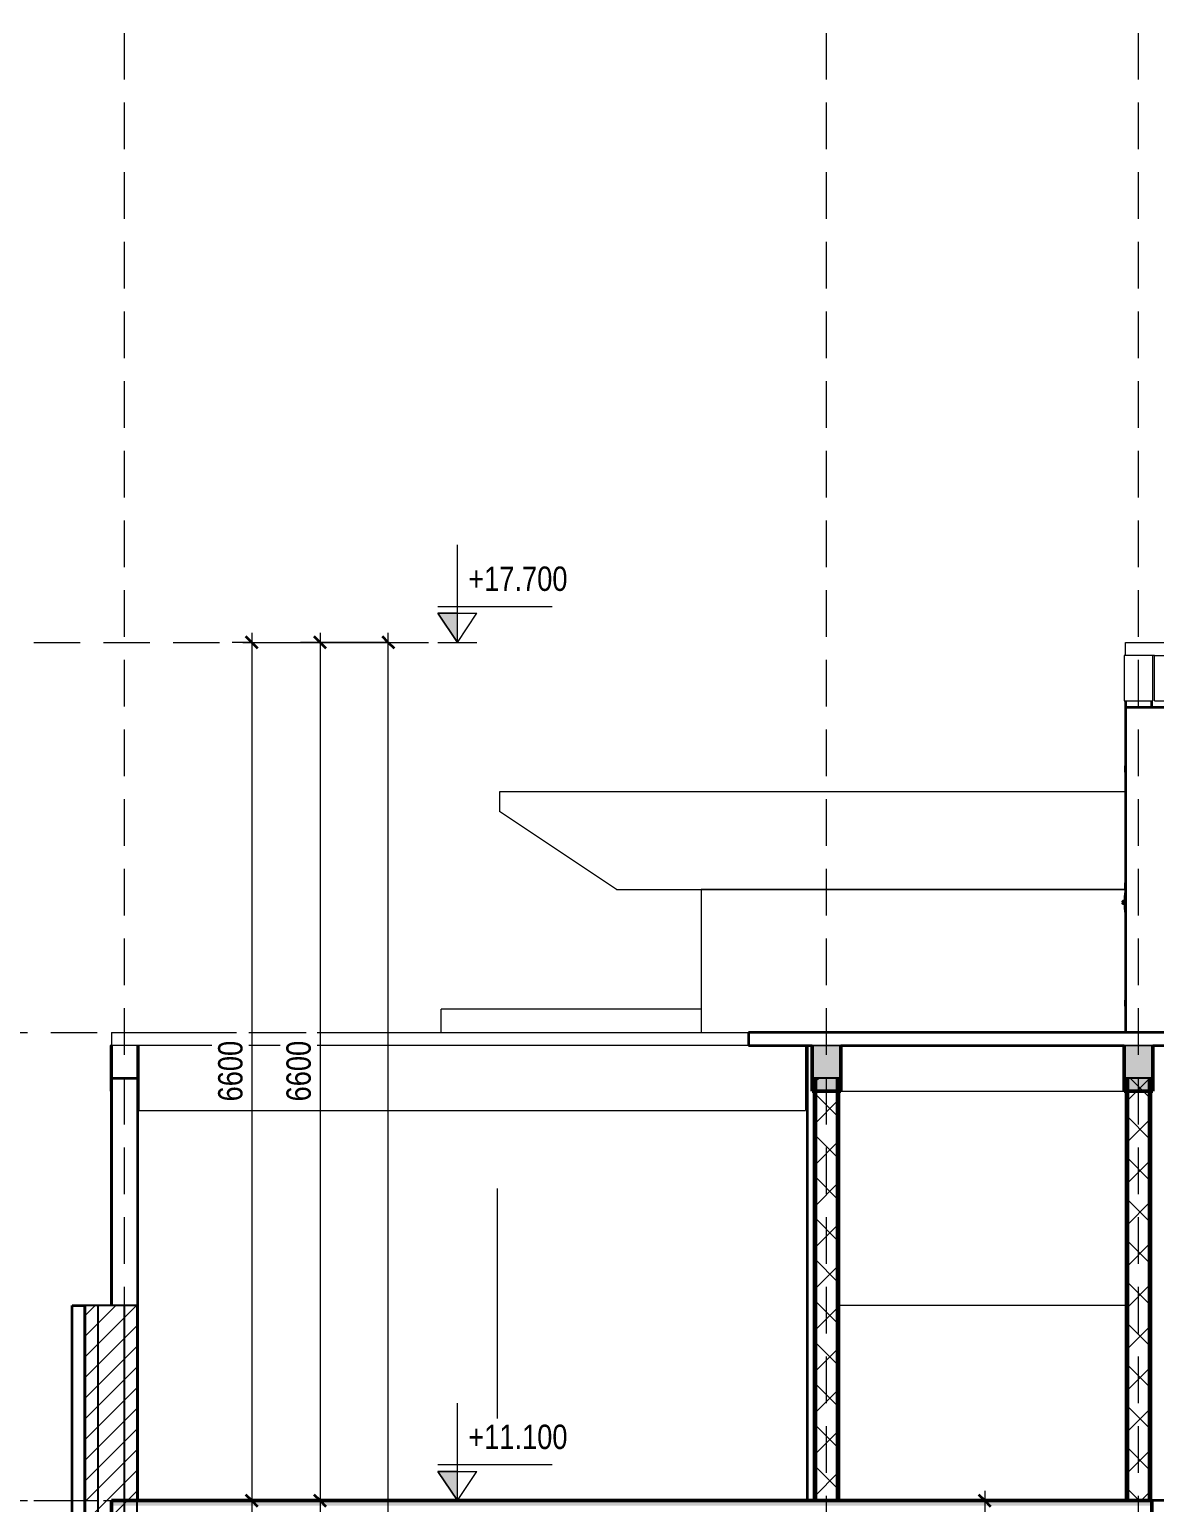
# Model space of a CAD drawing. Header units: millimetres. Extents: x -16591 to 16289, y -3677 to 22415.
# Drawn here: x -730 to 7923, y 11085 to 22415 of the extents above; entities that cross this region are included whole.
import ezdxf

# ---------------------------------------------------------------- set-up
doc = ezdxf.new("R2010")
doc.units = ezdxf.units.MM
doc.linetypes.add('Hidden', pattern=[535.78125, 357.1875, -178.59375])
for name, color, linetype, lineweight in [('A-ANNO-DIMS', 211, 'Continuous', 9), ('A-ANNO-DIMS-75', 211, 'Continuous', 9), ('A-DETL', 90, 'Continuous', 18), ('A-DOOR', 31, 'Continuous', 25), ('A-FLOR', 192, 'Continuous', 18), ('A-FLOR-LEVL', 51, 'Continuous', 9), ('A-FLOR-PATT', 8, 'Continuous', 50), ('A-WALL', 113, 'Continuous', 35), ('A-WALL-PATT', 111, 'Continuous', 25), ('G-IMPT', 8, 'Continuous', 18), ('S-BEAM', 12, 'Continuous', 18), ('S-COLS', 52, 'Continuous', 35), ('S-FNDN', 32, 'Continuous', 18), ('S-GRID', 1, 'Continuous', 9)]:
    doc.layers.add(name, color=color, linetype=linetype, lineweight=lineweight)
doc.styles.add('Arial', font='arial.ttf', dxfattribs={"width": 0.8, "height": 187.5})
doc.dimstyles.new('kt_nam', dxfattribs={"dimscale": 304.8, "dimtxt": 191.298637, "dimasz": 0.295276, "dimexe": 0.492126, "dimexo": 0.0625, "dimgap": 0.049213, "dimtad": 1, "dimdec": 0, "dimzin": 0, "dimdsep": 46, "dimtxsty": 'Arial', "dimblk1": 'OBLIQUE', "dimblk2": 'OBLIQUE', "dimsah": 1, "dimcen": 0.09, "dimdle": 0.246063, "dimazin": 0, "dimtfac": 1, "dimtdec": 4, "dimtix": 1, "dimtmove": 0, "dimatfit": 3, "dimfxl": 1.968504, "dimfxlon": 1, "dimtvp": 1, "dimtfill": 1, "dimtolj": 1, "dimtzin": 0, "dimarcsym": 2})
pattern_1 = [(45, (15767.21, 6000.71), (-79.5495, 79.5495), [])]
pattern_2 = [(0, (15767.206, 6000.71), (304.8, 76.2), [25.146, -203.454, 25.146, -203.454, -1219.2]), (0, (15767.206, 6000.71), (304.8, 76.2), [-457.2, 25.146, -432.054, 25.146, -203.454, -533.4]), (0, (15767.206, 6000.71), (304.8, 76.2), [-1143, 25.146, -127.254, 25.146, -355.854]), (120, (15881.506, 6038.81), (-218.39114, 225.86454), [25.146, -203.454, 25.146, -203.454, -1219.2]), (120, (15881.506, 6038.81), (-218.39114, 225.86454), [-457.2, 25.146, -432.054, 25.146, -203.454, -533.4]), (120, (15881.506, 6038.81), (-218.39114, 225.86454), [-1143, 25.146, -127.254, 25.146, -355.854]), (240, (15919.606, 6191.21), (-86.40886, -302.06454), [25.146, -203.454, 25.146, -203.454, -1219.2]), (240, (15919.606, 6191.21), (-86.40886, -302.06454), [-457.2, 25.146, -432.054, 25.146, -203.454, -533.4]), (240, (15919.606, 6191.21), (-86.40886, -302.06454), [-1143, 25.146, -127.254, 25.146, -355.854])]
pattern_3 = [(45, (15767.2, 6000.7), (-159.099, 159.099), []), (135, (15767.2, 6000.7), (-159.099, -159.099), [])]

# ---------------------------------------------------------------- blocks, each defined once
blk = doc.blocks.new('CỬA 1 CÁNH EROWINDOW_có ô chết_ - D4_1000x2200-2368989-MẶT CẮT 4-4')
at = {"layer": 'A-DOOR'}
for p, q in [((7697, 16750), (7700, 16750)), ((7697, 16702), (7697, 16750)), ((7700, 16702), (7697, 16702)), ((7700, 15775), (7694, 15775)), ((7694, 15775), (7694, 15755)), ((7694, 15645), (7694, 15755)), ((7697, 15850), (7700, 15850)), ((7697, 15802), (7697, 15850)), ((7700, 15802), (7697, 15802)), ((7677, 15709), (7677, 15703)), ((7677, 15704), (7677, 15709)), ((7677, 15704), (7677, 15696)), ((7677, 15702), (7677, 15703)), ((7677, 15697), (7677, 15698)), ((7677, 15697), (7677, 15691)), ((7677, 15691), (7677, 15696)), ((7694, 15715), (7688, 15715)), ((7688, 15715), (7688, 15709)), ((7688, 15709), (7688, 15704)), ((7688, 15709), (7688, 15700)), ((7688, 15697), (7688, 15703)), ((7688, 15700), (7688, 15691)), ((7688, 15696), (7688, 15691)), ((7688, 15691), (7688, 15685)), ((7688, 15685), (7694, 15685)), ((7694, 15645), (7694, 15625)), ((7694, 15625), (7700, 15625)), ((7697, 14950), (7700, 14950)), ((7697, 14902), (7697, 14950)), ((7700, 14902), (7697, 14902))]:
    blk.add_line(p, q, dxfattribs=at)
at = {"layer": 'A-DOOR', "flags": 128}
for points in [[(7677, 15709), (7677, 15709), (7677, 15709), (7677, 15709), (7677, 15710), (7677, 15710), (7678, 15710), (7678, 15710), (7678, 15710), (7678, 15710), (7678, 15711)], [(7678, 15689), (7678, 15690), (7678, 15690), (7678, 15690), (7678, 15690), (7677, 15690), (7677, 15691), (7677, 15691), (7677, 15691), (7677, 15691), (7677, 15691)], [(7687, 15711), (7687, 15710), (7687, 15710), (7687, 15710), (7688, 15710), (7688, 15710), (7688, 15709), (7688, 15709), (7688, 15709), (7688, 15709), (7688, 15709)], [(7688, 15691), (7688, 15691), (7688, 15691), (7688, 15691), (7688, 15690), (7688, 15690), (7688, 15690), (7687, 15690), (7687, 15690), (7687, 15690), (7687, 15689)]]:
    blk.add_lwpolyline(points, dxfattribs=at)
at = {"layer": 'A-DOOR'}
for points in [[(7683, 15713), (7682, 15713), (7680, 15713), (7678, 15711), (7677, 15709), (7677, 15709)], [(7683, 15687), (7682, 15687), (7680, 15687), (7678, 15689), (7677, 15691), (7677, 15691)], [(7688, 15696), (7688, 15696), (7688, 15695), (7687, 15694), (7686, 15693), (7686, 15693)], [(7688, 15704), (7688, 15704), (7688, 15705), (7687, 15706), (7687, 15706)]]:
    blk.add_open_spline(points, degree=3, dxfattribs=at)
for points, knots in [([(7679, 15707), (7679, 15707), (7678, 15706), (7677, 15704), (7677, 15704)], [0.5, 0.5, 0.5, 0.5, 0.6666667, 1, 1, 1, 1]), ([(7679, 15693), (7679, 15693), (7678, 15694), (7677, 15696), (7677, 15696)], [0.5, 0.5, 0.5, 0.5, 0.6666667, 1, 1, 1, 1]), ([(7688, 15709), (7688, 15709), (7688, 15710), (7687, 15711), (7685, 15713), (7683, 15713), (7683, 15713)], [0, 0, 0, 0, 0.166667, 0.333333, 0.666667, 1, 1, 1, 1]), ([(7688, 15691), (7688, 15691), (7688, 15690), (7687, 15689), (7685, 15687), (7683, 15687), (7683, 15687)], [0, 0, 0, 0, 0.166667, 0.333333, 0.666667, 1, 1, 1, 1])]:
    blk.add_open_spline(points, degree=3, knots=knots, dxfattribs=at)
blk = doc.blocks.new('M_Concrete-Rectangular-Column - COT200X200-2391835-MẶT CẮT 4-4')
at = {"layer": 'S-COLS'}
for p, q in [((-100, 14600), (-100, 12600)), ((100, 14600), (100, 11100))]:
    blk.add_line(p, q, dxfattribs=at)
blk = doc.blocks.new('M_Concrete-Rectangular-Column - COT200X250-2391840-MẶT CẮT 4-4')
at = {"layer": 'S-COLS'}
blk.add_line((5250, 14600), (5250, 11100), dxfattribs=at)
blk = doc.blocks.new('Mat_Tien_3dsMax - Sync_3dsMax_To_Revit-2401403-MẶT CẮT 4-4')
at = {"layer": 'G-IMPT'}
for p, q in [((6600, 16550), (2886, 16550)), ((2886, 16550), (2886, 16400)), ((7700, 16550), (6600, 16550)), ((3786, 15800), (2886, 16400)), ((3786, 15800), (4435, 15800)), ((4435, 15800), (4435, 14700)), ((6600, 15800), (4435, 15800)), ((4435, 15800), (6600, 15800)), ((7700, 15800), (6600, 15800)), ((6600, 15800), (7700, 15800)), ((2436, 14700), (2436, 14880)), ((4435, 14880), (2436, 14880)), ((5237, 14480), (5250, 14480)), ((5510, 14480), (5513, 14480)), ((7687, 14480), (7690, 14480)), ((6600, 12600), (5500, 12600)), ((7700, 12600), (6600, 12600))]:
    blk.add_line(p, q, dxfattribs=at)
blk = doc.blocks.new('Mat_Tien_3dsMax - Mat_Tien_3dsMax-2387879-MẶT CẮT 4-4')
blk.add_blockref('Mat_Tien_3dsMax - Sync_3dsMax_To_Revit-2401403-MẶT CẮT 4-4', (0, 0))
blk = doc.blocks.new('Level - 000_-1742766-MẶT CẮT 4-4')
at = {"layer": 'A-FLOR-LEVL'}
blk.add_hatch(color=256, dxfattribs=at).paths.add_polyline_path([(-15699, 4125), (-15699, 3900), (-15549, 4125)])
for p, q in [((-15699, 3900), (-15699, 4650)), ((-15549, 4177), (-16428, 4177)), ((-15699, 3900), (-15849, 4125)), ((-15549, 4125), (-15849, 4125)), ((-15699, 3900), (-15549, 4125)), ((-15699, 4125), (-15549, 4125)), ((-15549, 4125), (-15699, 3900)), ((-15699, 3900), (-15699, 4125)), ((-15549, 3900), (-15849, 3900))]:
    blk.add_line(p, q, dxfattribs=at)
blk = doc.blocks.new('DIMBLOCK1-MẶT CẮT 4-4')
at = {"layer": 'A-ANNO-DIMS-75'}
for p, q in [((1505, 17700), (1355, 17700)), ((1505, 17775), (1505, 11100)), ((1505, 17700), (2105, 17700)), ((1505, 11100), (1355, 11100)), ((1505, 11100), (2105, 11100))]:
    blk.add_line(p, q, dxfattribs=at)
at = {"layer": 'A-ANNO-DIMS-75', "lineweight": 35}
for p, q in [((1505, 17700), (1460, 17745)), ((1505, 17700), (1550, 17655)), ((1505, 11100), (1460, 11145)), ((1505, 11100), (1550, 11055))]:
    blk.add_line(p, q, dxfattribs=at)
at = {"layer": 'A-ANNO-DIMS-75', "color": 0, "insert": (1246, 14170), "char_height": 187.5, "width": 550.94, "attachment_point": 1, "rotation": 90, "line_spacing_factor": 0.941778, "style": 'Arial', "bg_fill": 3, "box_fill_scale": 1.25, "bg_fill_color": 256, "bg_fill_true_color": 13158600, "bg_fill_transparency": 0}
blk.add_mtext('6600', dxfattribs=at)
blk = doc.blocks.new('_Oblique')
at = {"color": 0, "linetype": 'ByBlock', "lineweight": -2}
blk.add_line((-0.5, -0.5), (0.5, 0.5), dxfattribs=at)
blk = doc.blocks.new('DIMBLOCK2-MẶT CẮT 4-4')
at = {"layer": 'A-ANNO-DIMS-75', "lineweight": 35}
for p, q in [((1505, 11100), (1460, 11145)), ((1505, 11100), (1550, 11055)), ((1505, 7500), (1460, 7545)), ((1505, 7500), (1550, 7455))]:
    blk.add_line(p, q, dxfattribs=at)
at = {"layer": 'A-ANNO-DIMS-75'}
for p, q in [((1505, 11100), (1355, 11100)), ((1505, 11100), (1505, 7500)), ((1505, 11100), (2105, 11100)), ((1505, 7500), (1355, 7500)), ((1505, 7500), (2105, 7500))]:
    blk.add_line(p, q, dxfattribs=at)
at = {"layer": 'A-ANNO-DIMS-75', "color": 0, "insert": (1246, 9070), "char_height": 187.5, "width": 550.94, "attachment_point": 1, "rotation": 90, "line_spacing_factor": 0.941778, "style": 'Arial', "bg_fill": 3, "box_fill_scale": 1.25, "bg_fill_color": 256, "bg_fill_true_color": 13158600, "bg_fill_transparency": 0}
blk.add_mtext('3600', dxfattribs=at)
blk = doc.blocks.new('DIMBLOCK6-MẶT CẮT 4-4')
at = {"layer": 'A-ANNO-DIMS-75'}
for p, q in [((980, 17700), (830, 17700)), ((980, 17775), (980, 11100)), ((980, 17700), (1580, 17700)), ((980, 11100), (830, 11100)), ((980, 11100), (1580, 11100))]:
    blk.add_line(p, q, dxfattribs=at)
at = {"layer": 'A-ANNO-DIMS-75', "lineweight": 35}
for p, q in [((980, 17700), (935, 17745)), ((980, 17700), (1025, 17655)), ((980, 11100), (935, 11145)), ((980, 11100), (1025, 11055))]:
    blk.add_line(p, q, dxfattribs=at)
at = {"layer": 'A-ANNO-DIMS-75', "color": 0, "insert": (721, 14170), "char_height": 187.5, "width": 550.94, "attachment_point": 1, "rotation": 90, "line_spacing_factor": 0.941778, "style": 'Arial', "bg_fill": 3, "box_fill_scale": 1.25, "bg_fill_color": 256, "bg_fill_true_color": 13158600, "bg_fill_transparency": 0}
blk.add_mtext('6600', dxfattribs=at)
blk = doc.blocks.new('DIMBLOCK7-MẶT CẮT 4-4')
at = {"layer": 'A-ANNO-DIMS-75', "lineweight": 35}
for p, q in [((980, 11100), (935, 11145)), ((980, 11100), (1025, 11055)), ((980, 7500), (935, 7545)), ((980, 7500), (1025, 7455))]:
    blk.add_line(p, q, dxfattribs=at)
at = {"layer": 'A-ANNO-DIMS-75'}
for p, q in [((980, 11100), (830, 11100)), ((980, 11100), (980, 7500)), ((980, 11100), (1580, 11100)), ((980, 7500), (830, 7500)), ((980, 7500), (1580, 7500))]:
    blk.add_line(p, q, dxfattribs=at)
at = {"layer": 'A-ANNO-DIMS-75', "color": 0, "insert": (721, 9070), "char_height": 187.5, "width": 550.94, "attachment_point": 1, "rotation": 90, "line_spacing_factor": 0.941778, "style": 'Arial', "bg_fill": 3, "box_fill_scale": 1.25, "bg_fill_color": 256, "bg_fill_true_color": 13158600, "bg_fill_transparency": 0}
blk.add_mtext('3600', dxfattribs=at)
blk = doc.blocks.new('DIMBLOCK10-MẶT CẮT 4-4')
at = {"layer": 'A-ANNO-DIMS-75'}
for p, q in [((2030, 17700), (1430, 17700)), ((2030, -825), (2030, 17775)), ((2030, 17700), (2180, 17700)), ((2030, -750), (1430, -750)), ((2030, -750), (2180, -750))]:
    blk.add_line(p, q, dxfattribs=at)
at = {"layer": 'A-ANNO-DIMS-75', "lineweight": 35}
for p, q in [((2030, 17700), (1985, 17745)), ((2030, 17700), (2075, 17655)), ((2030, -750), (1985, -705)), ((2030, -750), (2075, -795))]:
    blk.add_line(p, q, dxfattribs=at)
at = {"layer": 'A-ANNO-DIMS-75', "color": 0, "insert": (1771, 8188), "char_height": 187.5, "width": 688.68, "attachment_point": 1, "rotation": 90, "line_spacing_factor": 0.941778, "style": 'Arial', "bg_fill": 3, "box_fill_scale": 1.25, "bg_fill_color": 256, "bg_fill_true_color": 13158600, "bg_fill_transparency": 0}
blk.add_mtext('18450', dxfattribs=at)
blk = doc.blocks.new('DIMBLOCK11-MẶT CẮT 4-4')
at = {"layer": 'A-ANNO-DIMS-75', "lineweight": 35}
for p, q in [((6617, 11100), (6572, 11145)), ((6617, 11100), (6662, 11055)), ((6617, 7500), (6572, 7545)), ((6617, 7500), (6662, 7455))]:
    blk.add_line(p, q, dxfattribs=at)
at = {"layer": 'A-ANNO-DIMS-75'}
for p, q in [((6617, 11175), (6617, 7500)), ((6617, 11100), (6017, 11100)), ((6617, 11100), (6767, 11100)), ((6617, 7500), (6017, 7500)), ((6617, 7500), (6767, 7500))]:
    blk.add_line(p, q, dxfattribs=at)
at = {"layer": 'A-ANNO-DIMS-75', "color": 0, "insert": (6358, 9070), "char_height": 187.5, "width": 550.94, "attachment_point": 1, "rotation": 90, "line_spacing_factor": 0.941778, "style": 'Arial', "bg_fill": 3, "box_fill_scale": 1.25, "bg_fill_color": 256, "bg_fill_true_color": 13158600, "bg_fill_transparency": 0}
blk.add_mtext('3600', dxfattribs=at)

msp = doc.modelspace()

# ---------------------------------------------------------------- hatches: boundary and pattern name
at = {"layer": 'A-FLOR-PATT'}
h = msp.add_hatch(color=256, dxfattribs=at)
h.paths.add_polyline_path([(7210.4, 11060), (7902.6, 11060), (7902.6, 11100), (-98.2, 11100), (-98.2, 11060), (5904.7, 11060)])
h.paths.add_polyline_path([(13249.1, 11060), (13300.1, 11060), (13300.1, 11100), (13100.9, 11100), (13100.9, 11060), (13167.5, 11060)])
h.paths.add_polyline_path([(9501.7, 11060), (9501.7, 11100), (9401.7, 11100), (9401.7, 11060), (9495.3, 11060)])
at = {"layer": 'A-WALL-PATT', "lineweight": 18}
h = msp.add_hatch(dxfattribs=at)
h.set_pattern_fill('FP_2', color=256, style=0, pattern_type=2)
h.set_pattern_definition(pattern_2)
h.paths.add_polyline_path([(5315, 11100), (5315, 14350), (5300, 14350), (5300, 11100)])
h = msp.add_hatch(dxfattribs=at)
h.set_pattern_fill('FP_3', color=256, style=0, pattern_type=2)
h.set_pattern_definition(pattern_3)
h.paths.add_polyline_path([(5333.5, 11100), (5485, 11100), (5485, 14350), (5315, 14350), (5315, 11100)])
h = msp.add_hatch(dxfattribs=at)
h.set_pattern_fill('FP_2', color=256, style=0, pattern_type=2)
h.set_pattern_definition(pattern_2)
h.paths.add_polyline_path([(5500, 11100), (5500, 14350), (5485, 14350), (5485, 11100)])
h = msp.add_hatch(dxfattribs=at)
h.set_pattern_fill('FP_2', color=256, style=0, pattern_type=2)
h.set_pattern_definition(pattern_2)
h.paths.add_polyline_path([(7700, 11100), (7715, 11100), (7715, 14350), (7700, 14350), (7700, 11100)])
h = msp.add_hatch(dxfattribs=at)
h.set_pattern_fill('FP_3', color=256, style=0, pattern_type=2)
h.set_pattern_definition(pattern_3)
h.paths.add_polyline_path([(7715, 11100), (7885, 11100), (7885, 14350), (7715, 14350), (7715, 11158.8)])
h = msp.add_hatch(dxfattribs=at)
h.set_pattern_fill('FP_2', color=256, style=0, pattern_type=2)
h.set_pattern_definition(pattern_2)
h.paths.add_polyline_path([(7900, 11100), (7900, 14350), (7885, 14350), (7885, 11100)])
h = msp.add_hatch(dxfattribs=at)
h.set_pattern_fill('FP_1', color=256, style=0, pattern_type=2)
h.set_pattern_definition(pattern_1)
h.paths.add_polyline_path([(-297.2, 0), (-201, 0), (-201, 12600), (-301, 12600), (-301, 0)])
h = msp.add_hatch(dxfattribs=at)
h.set_pattern_fill('FP_1', color=256, style=0, pattern_type=2)
h.set_pattern_definition(pattern_1)
h.paths.add_polyline_path([(-1, 0), (-1, 12600), (-201, 12600), (-201, 0), (-52.4, 0)])
h = msp.add_hatch(dxfattribs=at)
h.set_pattern_fill('FP_1', color=256, style=0, pattern_type=2)
h.set_pattern_definition(pattern_1)
h.paths.add_polyline_path([(99, 0), (99, 12600), (-1, 12600), (-1, 0), (29.2, 0)])
at = {"layer": 'S-BEAM'}
for points in [[(5510, 14250), (5510, 14600), (5290, 14600), (5290, 14250)], [(7690, 14250), (7910, 14250), (7910, 14600), (7690, 14600), (7690, 14383.9)]]:
    msp.add_hatch(color=256, dxfattribs=at).paths.add_polyline_path(points)

# ---------------------------------------------------------------- linework, layer by layer
at = {"layer": 'A-DETL'}
msp.add_line((2866.3, 13500), (2866.3, 11627.2), dxfattribs=at)
at = {"layer": 'A-FLOR', "color": 250, "lineweight": 50}
for p, q in [((7902.6, 11100), (-98.2, 11100)), ((-98.2, 11100), (-98.2, 10950)), ((7902.6, 10950), (7902.6, 11100))]:
    msp.add_line(p, q, dxfattribs=at)
at = {"layer": 'A-FLOR-LEVL', "linetype": 'Hidden'}
for p, q in [((-15698.6, 17700), (2561.3, 17700)), ((-15698.6, 11100), (2561.3, 11100))]:
    msp.add_line(p, q, dxfattribs=at)
at = {"layer": 'A-WALL'}
for p, q in [((7700, 17250), (7700, 14700)), ((7900, 17250), (7900, 17200)), ((14800, 17200), (7700, 17200)), ((-100, 12600), (-100, 14350)), ((-100, 14350), (100, 14350)), ((100, 14350), (100, 14200)), ((112.7, 14200), (100, 14200)), ((5250, 14200), (5237.3, 14200)), ((-401, 0), (-401, 12600)), ((-401, 12600), (-301, 12600)), ((-306, 12600), (-306, 0))]:
    msp.add_line(p, q, dxfattribs=at)
at = {"layer": 'A-WALL', "lineweight": 25}
for p, q in [((5300, 14350), (5300, 11100)), ((5500, 14350), (5300, 14350)), ((5500, 11100), (5500, 14350)), ((7700, 14350), (7700, 11100)), ((7900, 14350), (7700, 14350)), ((7900, 11100), (7900, 14350)), ((-301, 12600), (-301, 0)), ((99, 12600), (-301, 12600)), ((-201, 0), (-201, 12600)), ((-1, 12600), (-1, 0)), ((99, 0), (99, 12600))]:
    msp.add_line(p, q, dxfattribs=at)
at = {"layer": 'A-WALL', "lineweight": 50}
for p, q in [((5315, 11100), (5315, 14350)), ((5485, 11100), (5485, 14350)), ((7715, 11100), (7715, 14350)), ((7885, 11100), (7885, 14350))]:
    msp.add_line(p, q, dxfattribs=at)
at = {"layer": 'S-BEAM'}
for p, q in [((7910, 17600), (7690, 17600)), ((7690, 17600), (7690, 17250)), ((7910, 17250), (7910, 17600)), ((7922.7, 17250), (7922.7, 17600)), ((7922.7, 17600), (13077.3, 17600)), ((7690, 17250), (7910, 17250)), ((7922.7, 17250), (13077.3, 17250)), ((-100, 14600), (-110, 14600)), ((-110, 14600), (-110, 14250)), ((110, 14250), (110, 14600)), ((112.7, 14100), (112.7, 14600)), ((5237.3, 14600), (5237.3, 14100)), ((5510, 14600), (5290, 14600)), ((5512.7, 14250), (5512.7, 14600)), ((7687.3, 14600), (7687.3, 14250)), ((7910, 14600), (7690, 14600)), ((-110, 14250), (-100, 14250)), ((100, 14250), (110, 14250)), ((5512.7, 14250), (7687.3, 14250)), ((112.7, 14100), (5237.3, 14100))]:
    msp.add_line(p, q, dxfattribs=at)
at = {"layer": 'S-BEAM', "lineweight": 50}
for p, q in [((5290, 14600), (5290, 14250)), ((5510, 14250), (5510, 14600)), ((7690, 14600), (7690, 14250)), ((7910, 14250), (7910, 14600)), ((5290, 14250), (5510, 14250)), ((7690, 14250), (7910, 14250))]:
    msp.add_line(p, q, dxfattribs=at)
at = {"layer": 'S-FNDN'}
for p, q in [((7700, 17700), (15000, 17700)), ((7700, 17600), (7700, 17700)), ((7922.7, 17600), (7910, 17600)), ((-100, 14700), (-100, 14600)), ((-100, 14700), (4800, 14700)), ((4800, 14600), (-100, 14600)), ((5290, 14600), (5510, 14600)), ((7690, 14600), (7910, 14600))]:
    msp.add_line(p, q, dxfattribs=at)
at = {"layer": 'S-FNDN', "lineweight": 35}
for p, q in [((13300, 14700), (4800, 14700)), ((4800, 14700), (4800, 14600)), ((4800, 14600), (5290, 14600)), ((5510, 14600), (7690, 14600)), ((7910, 14600), (13090, 14600)), ((-100, 11100), (-100, 11000)), ((13100.9, 11100), (-100, 11100))]:
    msp.add_line(p, q, dxfattribs=at)
at = {"layer": 'S-GRID', "linetype": 'Hidden'}
for p, q in [((0, -3151.5), (0, 22414.6)), ((5400, -3151.5), (5400, 22414.6)), ((7800, -3151.5), (7800, 22414.6))]:
    msp.add_line(p, q, dxfattribs=at)

# ---------------------------------------------------------------- block references
at = {"layer": 'A-DOOR'}
msp.add_blockref('CỬA 1 CÁNH EROWINDOW_có ô chết_ - D4_1000x2200-2368989-MẶT CẮT 4-4', (0, 0), dxfattribs=at)
at = {"layer": 'A-FLOR-LEVL', "extrusion": (0, 0, -1)}
for p in [(13137.2, 13800), (13137.2, 7200)]:
    msp.add_blockref('Level - 000_-1742766-MẶT CẮT 4-4', p, dxfattribs=at)
at = {"layer": 'G-IMPT'}
msp.add_blockref('Mat_Tien_3dsMax - Mat_Tien_3dsMax-2387879-MẶT CẮT 4-4', (0, 0), dxfattribs=at)
at = {"layer": 'S-COLS'}
for name in ['M_Concrete-Rectangular-Column - COT200X200-2391835-MẶT CẮT 4-4', 'M_Concrete-Rectangular-Column - COT200X250-2391840-MẶT CẮT 4-4']:
    msp.add_blockref(name, (0, 0), dxfattribs=at)

# ---------------------------------------------------------------- next in the draw order: texts
at = {"layer": 'A-FLOR-LEVL', "char_height": 187.5, "width": 918.734, "attachment_point": 1, "style": 'Arial', "bg_fill": 3, "box_fill_scale": 1.25, "bg_fill_color": 256, "bg_fill_true_color": 13158600, "bg_fill_transparency": 0}
for s, insert in [('+17.700', (2644.8, 18284)), ('+11.100', (2644.8, 11684))]:
    msp.add_mtext(s, dxfattribs=dict(at, insert=insert))

# ---------------------------------------------------------------- next in the draw order: dimensions: what is measured, and where the dimension line sits
at = {"layer": 'A-ANNO-DIMS'}
for base, p1, p2, override, picture, middle in [((1504.9, 11100), (2104.9, 17700), (2104.9, 11100), {"dimpost": '<>', "dimfxl": 6600}, 'DIMBLOCK1-MẶT CẮT 4-4', (1394.1, 14400)), ((6616.6, 7500), (6016.6, 11100), (6016.6, 7500), {"dimpost": '<>', "dimfxl": 3600}, 'DIMBLOCK11-MẶT CẮT 4-4', (6505.8, 9300))]:
    dim = msp.add_linear_dim(base=base, p1=p1, p2=p2, angle=90, dimstyle='kt_nam', override=override, dxfattribs=at)
    dim.commit()
    dim.dimension.update_dxf_attribs({"geometry": picture, "text_midpoint": middle})

# ---------------------------------------------------------------- next in the draw order: texts
at = {"layer": 'A-FLOR-LEVL', "char_height": 187.5, "width": 918.734, "attachment_point": 1, "style": 'Arial', "bg_fill": 3, "box_fill_scale": 1.25, "bg_fill_color": 256, "bg_fill_true_color": 13158600, "bg_fill_transparency": 0}
for s, insert in [('+17.700', (2644.8, 18284)), ('+11.100', (2644.8, 11684))]:
    msp.add_mtext(s, dxfattribs=dict(at, insert=insert))

# ---------------------------------------------------------------- next in the draw order: dimensions: what is measured, and where the dimension line sits
at = {"layer": 'A-ANNO-DIMS'}
dim = msp.add_linear_dim(base=(1504.9, 7500), p1=(2104.9, 11100), p2=(2104.9, 7500), angle=90, dimstyle='kt_nam', override={"dimpost": '<>', "dimfxl": 3600}, dxfattribs=at)
dim.commit()
dim.dimension.update_dxf_attribs({"geometry": 'DIMBLOCK2-MẶT CẮT 4-4', "text_midpoint": (1394.1, 9300)})

# ---------------------------------------------------------------- next in the draw order: dimensions: what is measured, and where the dimension line sits
dim = msp.add_linear_dim(base=(979.9, 11100), p1=(1579.9, 17700), p2=(1579.9, 11100), angle=90, dimstyle='kt_nam', override={"dimpost": '<>', "dimfxl": 6600}, dxfattribs=at)
dim.commit()
dim.dimension.update_dxf_attribs({"geometry": 'DIMBLOCK6-MẶT CẮT 4-4', "text_midpoint": (869.1, 14400)})

# ---------------------------------------------------------------- next in the draw order: dimensions: what is measured, and where the dimension line sits
dim = msp.add_linear_dim(base=(979.9, 7500), p1=(1579.9, 11100), p2=(1579.9, 7500), angle=90, dimstyle='kt_nam', override={"dimpost": '<>', "dimfxl": 3600}, dxfattribs=at)
dim.commit()
dim.dimension.update_dxf_attribs({"geometry": 'DIMBLOCK7-MẶT CẮT 4-4', "text_midpoint": (869.1, 9300)})

# ---------------------------------------------------------------- next in the draw order: dimensions: what is measured, and where the dimension line sits
dim = msp.add_linear_dim(base=(2029.9, 17700), p1=(1429.9, -750), p2=(1429.9, 17700), angle=90, dimstyle='kt_nam', override={"dimpost": '<>', "dimfxl": 18450}, dxfattribs=at)
dim.commit()
dim.dimension.update_dxf_attribs({"geometry": 'DIMBLOCK10-MẶT CẮT 4-4', "text_midpoint": (1919.1, 8475)})

# ---------------------------------------------------------------- next in the draw order: linework, layer by layer
at = {"layer": 'A-FLOR-LEVL', "linetype": 'Hidden'}
for p, q in [((-6459.4, 14700), (15240, 14700)), ((-6459.4, 11100), (15240, 11100))]:
    msp.add_line(p, q, dxfattribs=at)

doc.saveas('drawing.dxf')
